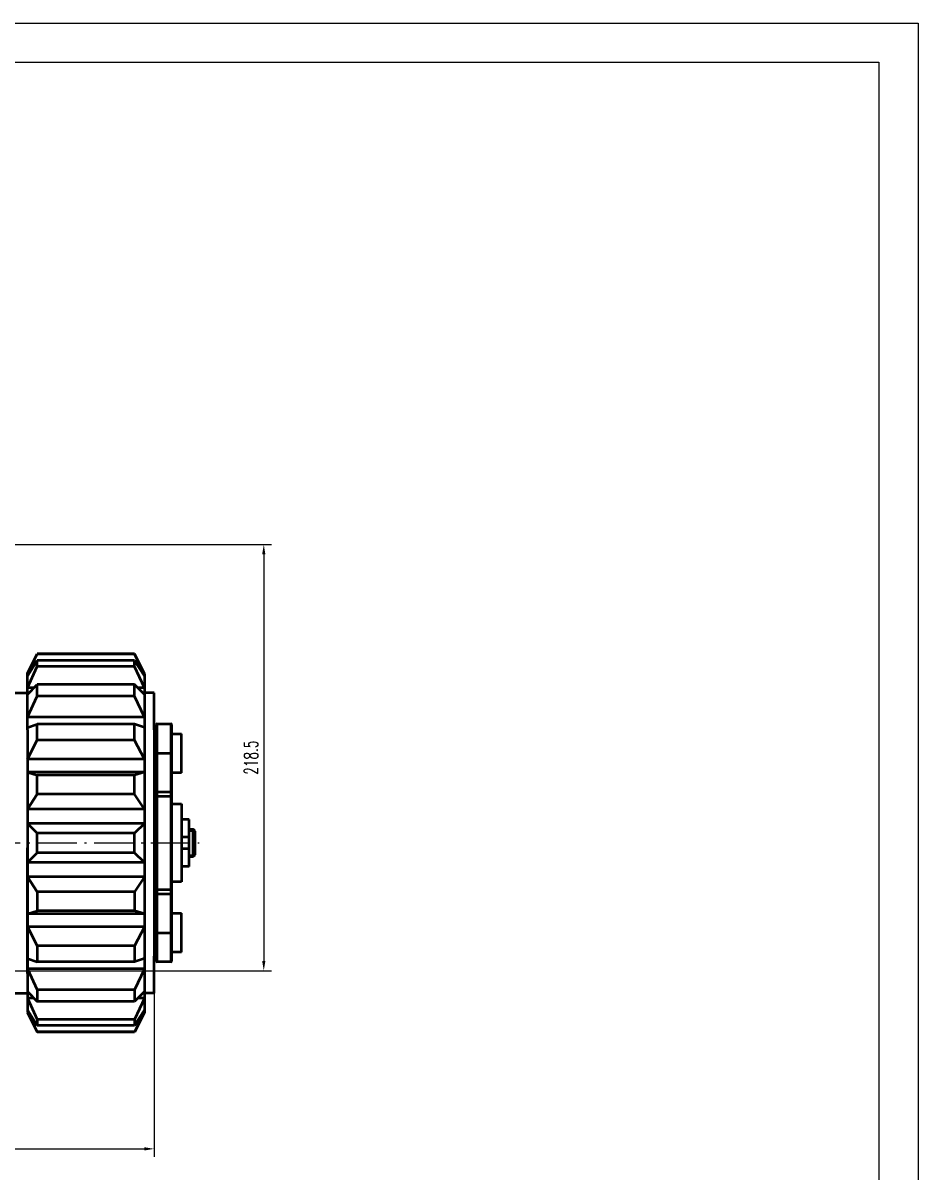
# Model space of a CAD drawing. Header units: millimetres. Extents: x -1896 to -707, y -189 to 652.
# Drawn here: x -936.8 to -707.3, y 357 to 651.8 of the extents above; entities that cross this region are included whole.
import ezdxf

# ---------------------------------------------------------------- set-up
doc = ezdxf.new("R2010")
doc.units = ezdxf.units.MM
doc.header["$LTSCALE"] = 10
doc.linetypes.add('CENTER', pattern=[1.45, 1, -0.2, 0.05, -0.2])
doc.layers.add('1轮廓实线层', color=7, linetype='Continuous', lineweight=50)
for name, color, linetype in [('2细线层', 4, 'Continuous'), ('3中心线层', 1, 'CENTER'), ('7标注层', 4, 'Continuous')]:
    doc.layers.add(name, color=color, linetype=linetype)
doc.styles.add('TH_GBDIM', font='romans.shx', dxfattribs={"width": 0.65, "bigfont": 'gbcbig.shx'})
doc.dimstyles.new('副本 TH_GBDIM', dxfattribs={"dimtxt": 3.5, "dimasz": 2.5, "dimexe": 2, "dimexo": 0, "dimgap": 1.5, "dimtad": 1, "dimlfac": 2, "dimdsep": 46, "dimtxsty": 'TH_GBDIM', "dimcen": 2.5, "dimclrd": 130, "dimclre": 130, "dimclrt": 3, "dimazin": 2, "dimtfac": 0.714286, "dimtmove": 0, "dimatfit": 3, "dimfxl": 1, "dimtolj": 1, "dimtzin": 0, "dimlwd": -1, "dimlwe": -1, "dimarcsym": 0})

# ---------------------------------------------------------------- blocks, each defined once
blk = doc.blocks.new('*D9')
at = {"layer": '7标注层', "color": 130, "ltscale": 0.3, "transparency": 16777216}
for p, q in [((-978.4, 518.14), (-873.04, 518.14)), ((-875.04, 515.64), (-875.04, 411.39)), ((-978.4, 408.89), (-873.04, 408.89))]:
    blk.add_line(p, q, dxfattribs=at)
for points in [[(-875.46, 515.64), (-874.63, 515.64), (-875.04, 518.14)], [(-875.46, 411.39), (-874.63, 411.39), (-875.04, 408.89)]]:
    blk.add_solid(points, dxfattribs=at)
at = {"layer": 'Defpoints', "color": 0, "ltscale": 0.3, "transparency": 16777216}
for p in [(-978.4, 518.14), (-978.4, 408.89), (-875.04, 408.89)]:
    blk.add_point(p, dxfattribs=at)
at = {"layer": '7标注层', "color": 3, "ltscale": 0.3, "transparency": 16777216, "insert": (-878.29, 463.51), "char_height": 3.5, "attachment_point": 5, "rotation": 90, "style": 'TH_GBDIM'}
blk.add_mtext('\\A1;218.5', dxfattribs=at)
blk = doc.blocks.new('*D12')
at = {"layer": '7标注层', "color": 130, "ltscale": 0.3, "transparency": 16777216}
for p, q in [((-903.15, 404.88), (-903.15, 361.22)), ((-1180.65, 403.17), (-1180.65, 361.22)), ((-1178.15, 363.22), (-905.65, 363.22))]:
    blk.add_line(p, q, dxfattribs=at)
for points in [[(-1178.15, 363.64), (-1178.15, 362.81), (-1180.65, 363.22)], [(-905.65, 363.64), (-905.65, 362.81), (-903.15, 363.22)]]:
    blk.add_solid(points, dxfattribs=at)
at = {"layer": 'Defpoints', "color": 0, "ltscale": 0.3, "transparency": 16777216}
for p in [(-903.15, 404.88), (-1180.65, 403.17), (-903.15, 363.22)]:
    blk.add_point(p, dxfattribs=at)
at = {"layer": '7标注层', "color": 3, "ltscale": 0.3, "transparency": 16777216, "insert": (-1041.9, 366.47), "char_height": 3.5, "attachment_point": 5, "style": 'TH_GBDIM'}
blk.add_mtext('\\A1;555', dxfattribs=at)

msp = doc.modelspace()

# ---------------------------------------------------------------- linework, layer by layer
at = {"color": 1}
for p, q in [((-1896.3161, 651.8437), (-707.3161, 651.8437)), ((-707.3161, 651.8437), (-707.3161, -189.1563))]:
    msp.add_line(p, q, dxfattribs=at)
for p, q in [((-1871.3161, 641.8437), (-717.3161, 641.8437)), ((-717.3161, 641.8437), (-717.3161, -179.1563))]:
    msp.add_line(p, q)
at = {"layer": '1轮廓实线层'}
for p, q in [((-935.6488, 485.1015), (-933.1488, 490.1015)), ((-935.6488, 485.1015), (-933.1488, 490.0352)), ((-933.1488, 490.0352), (-933.1488, 490.1015)), ((-908.1488, 490.1015), (-933.1488, 490.1015)), ((-908.1488, 490.0352), (-933.1488, 490.0352)), ((-908.1488, 490.0352), (-908.1488, 490.1015)), ((-905.6488, 485.1015), (-908.1488, 490.1015)), ((-905.6488, 485.1015), (-908.1488, 490.0352)), ((-935.6488, 484.5193), (-933.1488, 488.4493)), ((-935.6488, 481.4292), (-933.1488, 486.8838)), ((-933.1488, 486.8838), (-933.1488, 488.4493)), ((-908.1488, 488.4493), (-933.1488, 488.4493)), ((-908.1488, 486.8838), (-933.1488, 486.8838)), ((-908.1488, 486.8838), (-908.1488, 488.4493)), ((-905.6488, 484.5193), (-908.1488, 488.4493)), ((-905.6488, 481.4292), (-908.1488, 486.8838)), ((-935.6488, 470.6165), (-935.6488, 485.1015)), ((-935.2784, 485.1015), (-935.6488, 485.1015)), ((-905.6488, 485.1015), (-906.0191, 485.1015)), ((-905.6488, 485.1015), (-905.6502, 398.1765)), ((-935.6488, 479.7398), (-933.1488, 482.2813)), ((-933.987, 481.4292), (-935.6488, 481.4292)), ((-933.1488, 479.3034), (-933.1488, 482.2813)), ((-908.1488, 482.2813), (-933.1488, 482.2813)), ((-908.1488, 479.3034), (-908.1488, 482.2813)), ((-905.6488, 479.7398), (-908.1488, 482.2813)), ((-905.6488, 481.4292), (-907.3106, 481.4292)), ((-943.1699, 480.1082), (-935.6487, 480.1082)), ((-935.6488, 473.8619), (-933.1488, 479.3034)), ((-908.1488, 479.3034), (-933.1488, 479.3034)), ((-905.6488, 473.8619), (-908.1488, 479.3034)), ((-903.1488, 480.1082), (-905.6488, 480.1082)), ((-903.1488, 470.6165), (-903.1488, 480.1082)), ((-905.6488, 473.8619), (-935.6488, 473.8619)), ((-935.6488, 471.2307), (-933.1488, 472.1349)), ((-933.1488, 468.0362), (-933.1488, 472.1349)), ((-908.1488, 472.1349), (-933.1488, 472.1349)), ((-908.1488, 468.0362), (-908.1488, 472.1349)), ((-905.6488, 471.2307), (-908.1488, 472.1349)), ((-902.6488, 471.889), (-902.6488, 464.639)), ((-902.3988, 472.139), (-898.8988, 472.139)), ((-902.3988, 464.639), (-902.3988, 472.139)), ((-898.8988, 472.139), (-898.8988, 464.639)), ((-898.6488, 464.639), (-898.6488, 471.889)), ((-935.6488, 470.6165), (-935.6488, 442.9274)), ((-903.1488, 470.6165), (-903.1488, 442.9274)), ((-898.6488, 469.639), (-896.1488, 469.639)), ((-896.1488, 464.639), (-896.1488, 469.639)), ((-935.6488, 463.1405), (-933.1488, 468.0362)), ((-908.1488, 468.0362), (-933.1488, 468.0362)), ((-905.6488, 463.1405), (-908.1488, 468.0362)), ((-903.1488, 467.139), (-902.6488, 467.139)), ((-905.6488, 463.1405), (-935.6488, 463.1405)), ((-902.3988, 464.639), (-902.6488, 464.639)), ((-902.6488, 464.639), (-902.6488, 454.6414)), ((-902.3988, 464.639), (-898.8988, 464.639)), ((-902.3988, 454.6414), (-902.3988, 464.639)), ((-898.6488, 464.639), (-898.8988, 464.639)), ((-898.8988, 464.639), (-898.8988, 454.6414)), ((-898.6488, 454.6414), (-898.6488, 464.639)), ((-896.1488, 459.639), (-896.1488, 464.639)), ((-902.6488, 462.139), (-903.1488, 462.139)), ((-905.6488, 459.8249), (-935.6488, 459.8249)), ((-935.6488, 459.8249), (-933.1488, 459.0034)), ((-933.1488, 454.1851), (-933.1488, 459.0034)), ((-908.1488, 459.0034), (-933.1488, 459.0034)), ((-905.6488, 459.8249), (-908.1488, 459.0034)), ((-908.1488, 454.1851), (-908.1488, 459.0034)), ((-896.1488, 459.639), (-898.6488, 459.639)), ((-935.6488, 450.3143), (-933.1488, 454.1851)), ((-908.1488, 454.1851), (-933.1488, 454.1851)), ((-905.6488, 450.3143), (-908.1488, 454.1851)), ((-902.3988, 454.6414), (-902.6488, 454.6414)), ((-902.6488, 454.6414), (-902.6488, 453.389)), ((-898.8988, 454.6414), (-902.3988, 454.6414)), ((-902.3988, 453.639), (-902.3988, 454.6414)), ((-898.6488, 454.6414), (-898.8988, 454.6414)), ((-898.8988, 454.6414), (-898.8988, 453.639)), ((-898.6488, 453.389), (-898.6488, 454.6414)), ((-902.6488, 453.389), (-902.6488, 429.889)), ((-902.3988, 453.639), (-898.8988, 453.639)), ((-902.3988, 429.639), (-902.3988, 453.639)), ((-898.8988, 453.639), (-898.8988, 429.639)), ((-898.6488, 429.889), (-898.6488, 453.389)), ((-898.6488, 451.639), (-896.1488, 451.639)), ((-896.1488, 451.639), (-896.1488, 431.639)), ((-905.6488, 450.3143), (-935.6488, 450.3143)), ((-905.6488, 446.639), (-935.6488, 446.639)), ((-935.6488, 446.639), (-933.1488, 444.139)), ((-905.6488, 446.639), (-908.1488, 444.139)), ((-903.1488, 447.139), (-902.6488, 447.139)), ((-894.1488, 447.639), (-896.1488, 447.639)), ((-894.1488, 435.639), (-894.1488, 447.639)), ((-935.6488, 442.9274), (-935.6488, 412.6615)), ((-933.1488, 439.139), (-933.1488, 444.139)), ((-908.1488, 444.139), (-933.1488, 444.139)), ((-908.1488, 439.139), (-908.1488, 444.139)), ((-903.1488, 442.9274), (-903.1488, 412.6615)), ((-894.1488, 443.139), (-896.1488, 443.139)), ((-894.1488, 445.139), (-893.1488, 445.139)), ((-892.6488, 444.639), (-893.1488, 445.139)), ((-893.1488, 438.139), (-893.1488, 445.139)), ((-892.6488, 438.639), (-892.6488, 444.639)), ((-935.6488, 412.6615), (-935.6488, 440.3505)), ((-894.1488, 440.139), (-896.1488, 440.139)), ((-935.6488, 436.639), (-933.1488, 439.139)), ((-935.6488, 436.639), (-933.1488, 439.139)), ((-905.6488, 436.639), (-935.6488, 436.639)), ((-905.6488, 436.639), (-935.6488, 436.639)), ((-908.1488, 439.139), (-933.1488, 439.139)), ((-908.1488, 439.139), (-933.1488, 439.139)), ((-905.6488, 436.639), (-908.1488, 439.139)), ((-905.6488, 436.639), (-908.1488, 439.139)), ((-894.1488, 438.139), (-893.1488, 438.139)), ((-893.1488, 438.139), (-892.6488, 438.639)), ((-902.6488, 436.139), (-903.1488, 436.139)), ((-894.1488, 435.639), (-896.1488, 435.639)), ((-905.6488, 432.9636), (-935.6488, 432.9636)), ((-935.6488, 432.9636), (-933.1488, 429.0928)), ((-905.6488, 432.9636), (-908.1488, 429.0928)), ((-896.1488, 431.639), (-898.6488, 431.639)), ((-933.1488, 429.0928), (-933.1488, 424.2746)), ((-908.1488, 429.0928), (-933.1488, 429.0928)), ((-908.1488, 429.0928), (-908.1488, 424.2746)), ((-902.6488, 429.889), (-902.6488, 428.6365)), ((-902.6488, 428.6365), (-902.3988, 428.6365)), ((-902.6488, 428.6365), (-902.6488, 418.639)), ((-898.8988, 429.639), (-902.3988, 429.639)), ((-902.3988, 428.6365), (-902.3988, 429.639)), ((-902.3988, 428.6365), (-898.8988, 428.6365)), ((-902.3988, 418.639), (-902.3988, 428.6365)), ((-898.8988, 429.639), (-898.8988, 428.6365)), ((-898.8988, 428.6365), (-898.6488, 428.6365)), ((-898.8988, 428.6365), (-898.8988, 418.639)), ((-898.6488, 428.6365), (-898.6488, 429.889)), ((-898.6488, 418.639), (-898.6488, 428.6365)), ((-935.6488, 423.453), (-933.1488, 424.2746)), ((-905.6488, 423.453), (-935.6488, 423.453)), ((-908.1488, 424.2746), (-933.1488, 424.2746)), ((-905.6488, 423.453), (-908.1488, 424.2746)), ((-898.6488, 423.639), (-896.1488, 423.639)), ((-896.1488, 418.639), (-896.1488, 423.639)), ((-905.6488, 420.1374), (-935.6488, 420.1374)), ((-935.6488, 420.1374), (-933.1488, 415.2417)), ((-905.6488, 420.1374), (-908.1488, 415.2417)), ((-903.1488, 421.139), (-902.6488, 421.139)), ((-902.6488, 418.639), (-902.3988, 418.639)), ((-902.6488, 418.639), (-902.6488, 411.389)), ((-902.3988, 418.639), (-898.8988, 418.639)), ((-902.3988, 411.139), (-902.3988, 418.639)), ((-898.8988, 418.639), (-898.6488, 418.639)), ((-898.8988, 418.639), (-898.8988, 411.139)), ((-898.6488, 411.389), (-898.6488, 418.639)), ((-896.1488, 413.639), (-896.1488, 418.639)), ((-902.6488, 416.139), (-903.1488, 416.139)), ((-933.1488, 415.2417), (-933.1488, 411.143)), ((-908.1488, 415.2417), (-933.1488, 415.2417)), ((-908.1488, 415.2417), (-908.1488, 411.143)), ((-896.1488, 413.639), (-898.6488, 413.639)), ((-935.6488, 408.139), (-935.6488, 412.6615)), ((-935.6488, 412.6615), (-935.6488, 408.139)), ((-935.6488, 412.0473), (-933.1488, 411.143)), ((-908.1488, 411.143), (-933.1488, 411.143)), ((-905.6488, 412.0473), (-908.1488, 411.143)), ((-903.1488, 408.139), (-903.1488, 412.6615)), ((-898.8988, 411.139), (-902.3988, 411.139)), ((-935.6488, 408.139), (-935.6531, 398.1765)), ((-905.6488, 409.416), (-935.6488, 409.416)), ((-935.6488, 409.416), (-933.1488, 403.9745)), ((-905.6488, 409.416), (-908.1488, 403.9745)), ((-903.1488, 403.1697), (-903.1488, 408.139)), ((-933.1488, 403.9745), (-933.1488, 400.9966)), ((-908.1488, 403.9745), (-933.1488, 403.9745)), ((-908.1488, 403.9745), (-908.1488, 400.9966)), ((-940.6699, 403.1765), (-935.6474, 403.1697)), ((-935.6488, 403.5381), (-933.1488, 400.9966)), ((-933.987, 401.8488), (-935.6488, 401.8488)), ((-935.6488, 401.8488), (-933.1488, 396.3942)), ((-908.1488, 400.9966), (-933.1488, 400.9966)), ((-905.6488, 403.5381), (-908.1488, 400.9966)), ((-905.6488, 401.8488), (-908.1488, 396.3942)), ((-905.6488, 401.8488), (-907.3106, 401.8488)), ((-903.1488, 403.1697), (-905.6501, 403.1697)), ((-935.6488, 398.7586), (-933.1488, 394.8286)), ((-935.2784, 398.1765), (-935.6488, 398.1765)), ((-935.6488, 398.1765), (-933.1488, 393.2427)), ((-935.6488, 398.1765), (-933.1488, 393.1765)), ((-905.6488, 398.7586), (-908.1488, 394.8286)), ((-905.6488, 398.1765), (-908.1488, 393.2427)), ((-905.6488, 398.1765), (-908.1488, 393.1765)), ((-905.6488, 398.1765), (-906.0191, 398.1765)), ((-933.1488, 396.3942), (-933.1488, 394.8286)), ((-908.1488, 396.3942), (-933.1488, 396.3942)), ((-908.1488, 396.3942), (-908.1488, 394.8286)), ((-908.1488, 394.8286), (-933.1488, 394.8286)), ((-933.1488, 393.2427), (-933.1488, 393.1765)), ((-908.1488, 393.2427), (-933.1488, 393.2427)), ((-908.1488, 393.1765), (-933.1488, 393.1765)), ((-908.1488, 393.2427), (-908.1488, 393.1765))]:
    msp.add_line(p, q, dxfattribs=at)
for centre, start, end in [((-902.3988, 471.889), 90, 180), ((-898.8988, 471.889), 0, 90), ((-902.3988, 453.389), 90, 180), ((-898.8988, 453.389), 0, 90), ((-902.3988, 429.889), 180, 270), ((-898.8988, 429.889), 270, 0), ((-902.3988, 411.389), 180, 270), ((-898.8988, 411.389), 270, 0)]:
    msp.add_arc(centre, 0.25, start, end, dxfattribs=at)
at = {"layer": '2细线层'}
for p, q in [((-894.1488, 444.639), (-892.6488, 444.639)), ((-894.1488, 438.639), (-892.6488, 438.639))]:
    msp.add_line(p, q, dxfattribs=at)
at = {"layer": '3中心线层'}
msp.add_line((-1193.9891, 441.639), (-891.5878, 441.639), dxfattribs=at)

# ---------------------------------------------------------------- dimensions: what is measured, and where the dimension line sits
at = {"layer": '7标注层', "ltscale": 0.3}
dim = msp.add_linear_dim(base=(-875.0449, 408.889), p1=(-978.3988, 518.139), p2=(-978.3988, 408.889), angle=90, dimstyle='副本 TH_GBDIM', dxfattribs=at)
dim.commit()
dim.dimension.update_dxf_attribs({"geometry": '*D9', "text_midpoint": (-878.2949, 463.514)})
dim = msp.add_linear_dim(base=(-903.1488, 363.2247), p1=(-1180.6488, 403.1697), p2=(-903.1488, 404.8796), dimstyle='副本 TH_GBDIM', override={"dimtmove": 0}, dxfattribs=at)
dim.commit()
dim.dimension.update_dxf_attribs({"geometry": '*D12', "text_midpoint": (-1041.8988, 363.2247), "dimtype": 160})

doc.saveas('drawing.dxf')
